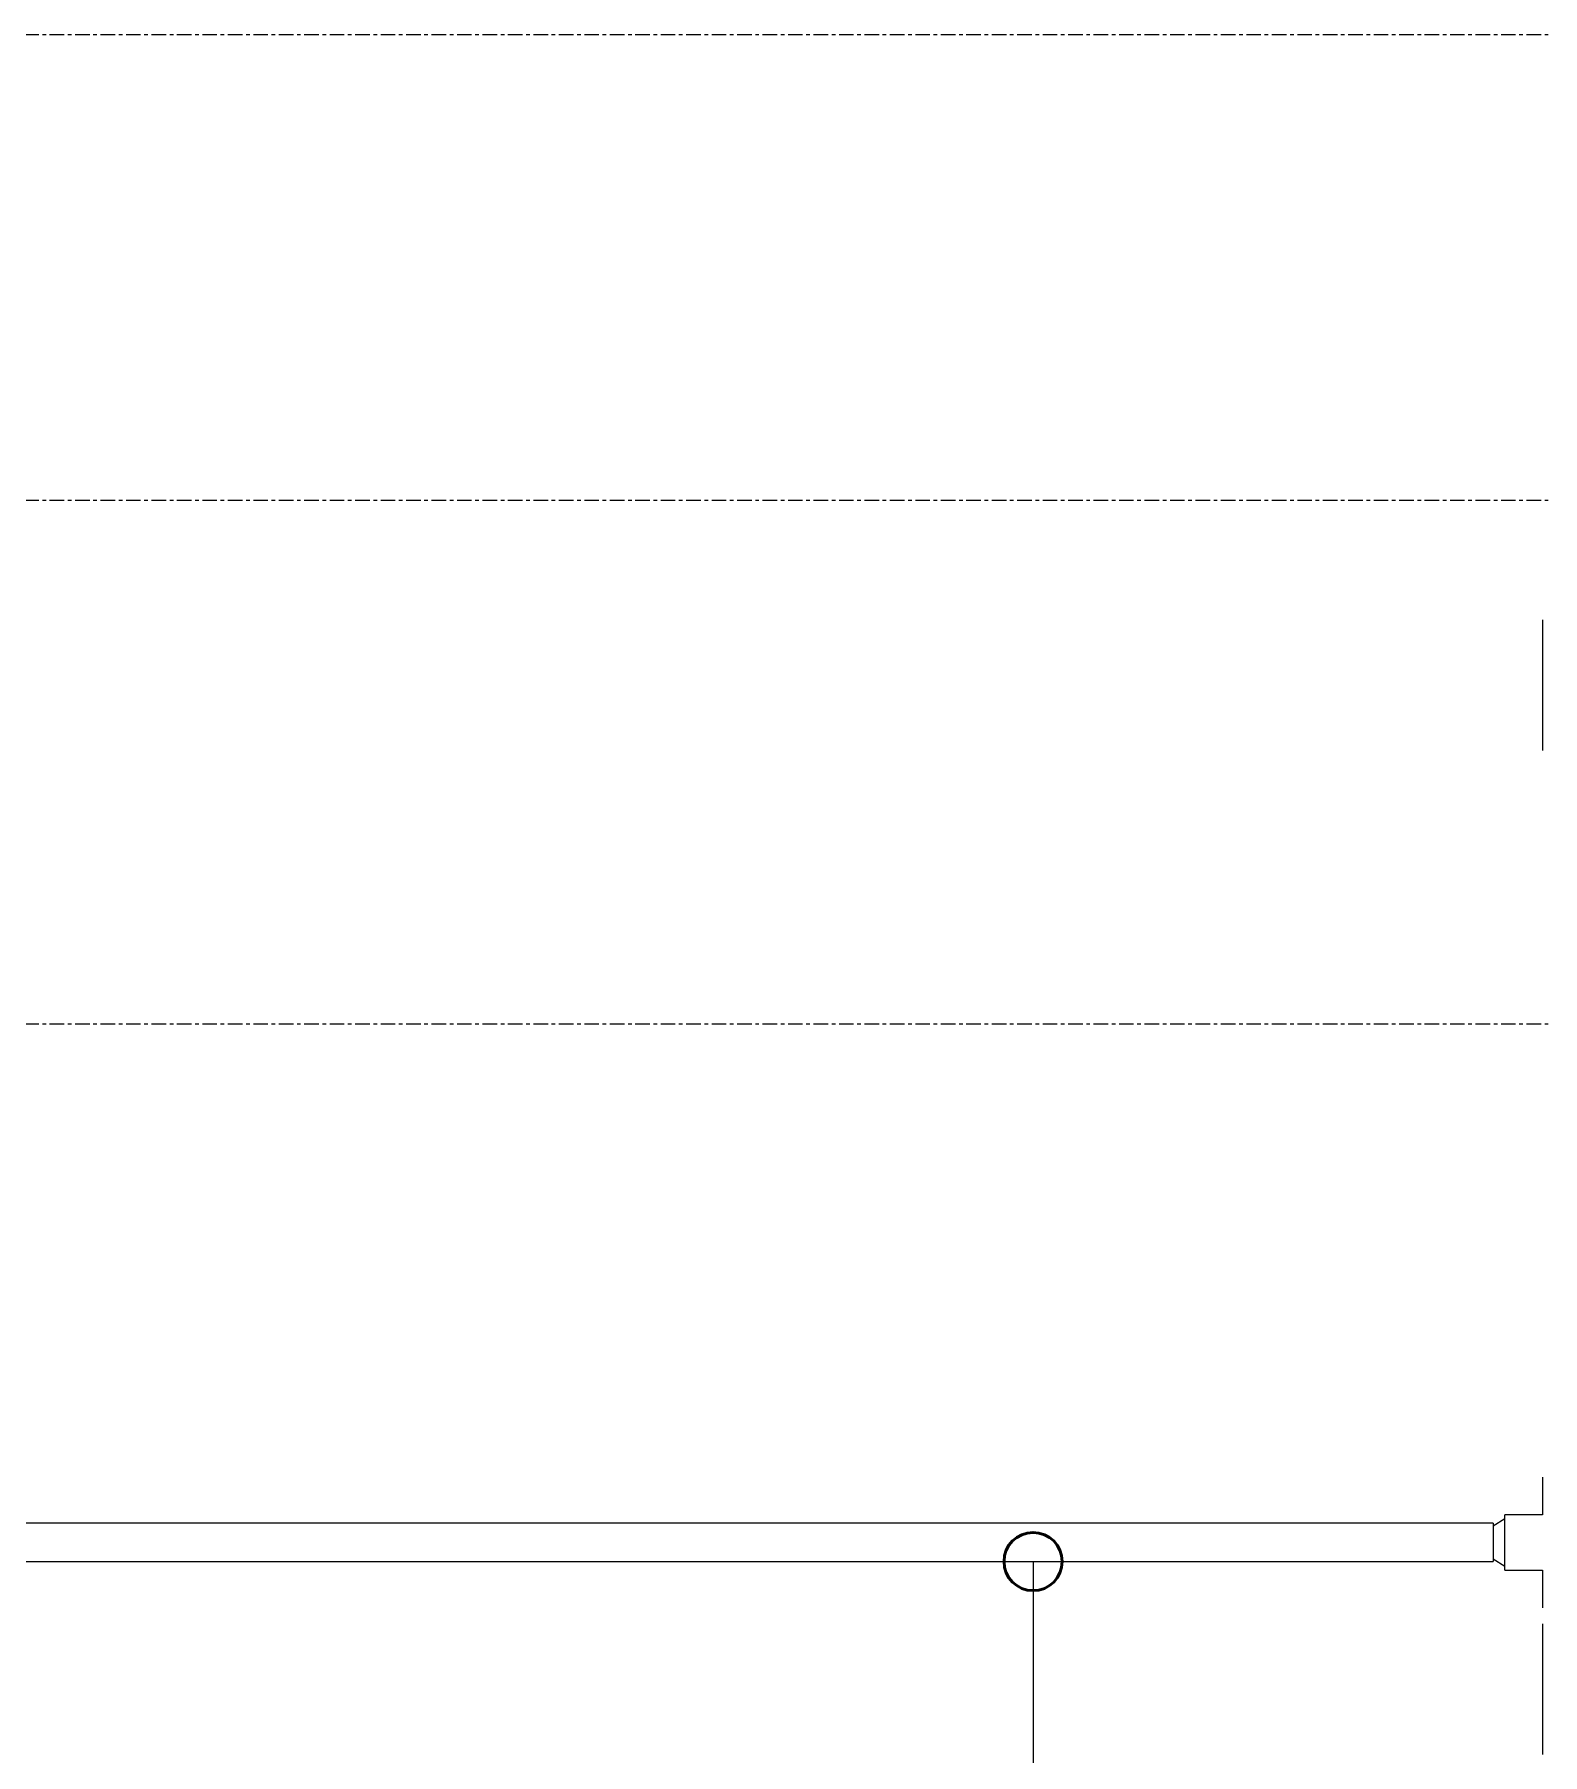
# Model space of a CAD drawing. Header units: inches. Extents: x -3679 to 241, y -496 to 1784.
# Drawn here: x -1578.3 to -1526.5, y 433.9 to 493 of the extents above; entities that cross this region are included whole.
import ezdxf

# ---------------------------------------------------------------- set-up
doc = ezdxf.new("R2010")
doc.units = ezdxf.units.IN
doc.header["$MEASUREMENT"] = 0
doc.linetypes.add('Grid Line', pattern=[0.875, 0.5, -0.125, 0.125, -0.125])
for name, color, linetype, lineweight in [('G-ANNO-DIMS', 251, 'Continuous', 9), ('P-PIPE', 1, 'Continuous', 9), ('S-GRID', 8, 'Continuous', 9)]:
    doc.layers.add(name, color=color, linetype=linetype, lineweight=lineweight)

msp = doc.modelspace()

# ---------------------------------------------------------------- linework, layer by layer
at = {"layer": 'G-ANNO-DIMS'}
msp.add_line((-1543.974, 440.525), (-1543.974, 431.094), dxfattribs=at)
at = {"layer": 'G-ANNO-DIMS', "lineweight": 50}
msp.add_circle((-1543.974, 440.525), 1, dxfattribs=at)
at = {"layer": 'P-PIPE'}
for p, q in [((-1526.466, 472.879), (-1526.466, 468.391)), ((-1526.466, 443.426), (-1526.466, 442.133)), ((-1528.165, 441.84), (-1626.995, 441.84)), ((-1527.759, 441.995), (-1528.165, 441.745)), ((-1528.165, 441.84), (-1528.165, 440.525)), ((-1526.466, 442.133), (-1527.759, 442.133)), ((-1527.759, 440.231), (-1527.759, 442.133)), ((-1626.995, 440.525), (-1528.165, 440.525)), ((-1528.165, 440.62), (-1527.759, 440.37)), ((-1527.759, 440.231), (-1526.466, 440.231)), ((-1526.466, 440.231), (-1526.466, 438.938)), ((-1526.466, 438.379), (-1526.466, 433.891))]:
    msp.add_line(p, q, dxfattribs=at)
at = {"layer": 'S-GRID', "linetype": 'Grid Line'}
for p, q in [((-3666.394, 493), (228, 493)), ((-3666.394, 477), (228, 477)), ((-3666.394, 459), (228, 459))]:
    msp.add_line(p, q, dxfattribs=at)

doc.saveas('drawing.dxf')
